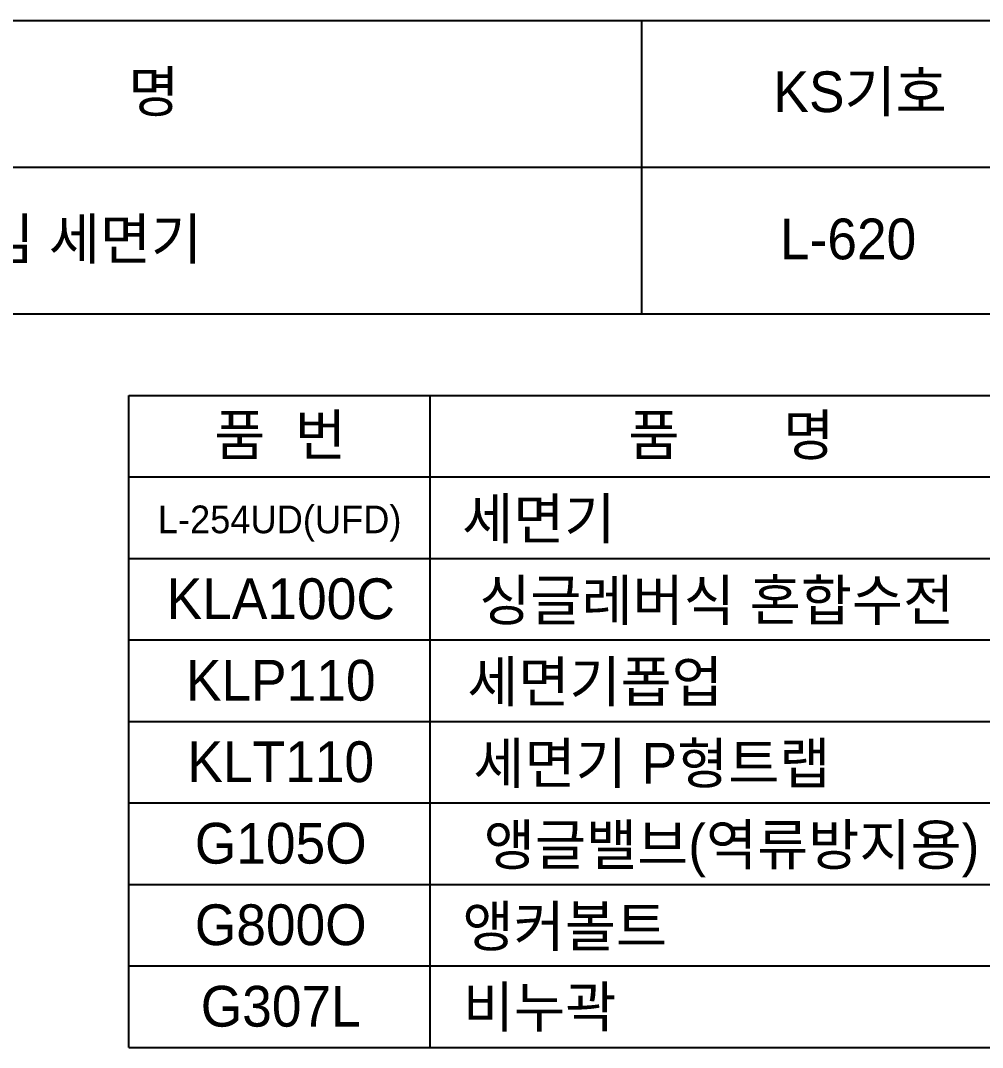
# Model space of a CAD drawing. Header units: millimetres. Extents: x 0 to 1800, y -67 to 2530.
# Drawn here: x 909 to 1499, y 1900 to 2530 of the extents above; entities that cross this region are included whole.
import ezdxf
from ezdxf.enums import TextEntityAlignment as Align

# ---------------------------------------------------------------- set-up
doc = ezdxf.new("R2010")
doc.units = ezdxf.units.MM
doc.layers.add('TEXT', color=7, linetype='Continuous')
doc.layers.add('도각라인', color=7, linetype='Continuous')
doc.styles.add('타이틀', font='H2GTRM.TTF', dxfattribs={"height": 25})

msp = doc.modelspace()

# ---------------------------------------------------------------- linework, layer by layer
at = {"layer": '도각라인'}
for p, q in [((0, 2530), (1800, 2530)), ((1290, 2350), (1290, 2530)), ((520, 2440), (1800, 2440)), ((0, 2350), (1800, 2350)), ((975, 2300), (1770, 2300)), ((975, 1900), (975, 2300)), ((1160, 1900), (1160, 2300)), ((975, 2250), (1770, 2250)), ((975, 2200), (1770, 2200)), ((975, 2150), (1770, 2150)), ((975, 2100), (1770, 2100)), ((975, 2050), (1770, 2050)), ((975, 2000), (1770, 2000)), ((975, 1950), (1770, 1950)), ((975, 1900), (1770, 1900))]:
    msp.add_line(p, q, dxfattribs=at)

# ---------------------------------------------------------------- texts
at = {"layer": 'TEXT', "style": '타이틀'}
for s, height, p in [('품             명', 25, (915.69, 2486.4)), ('KS기호', 25, (1423.85, 2486.32)), ('평면붙임 세면기', 25, (905.77, 2396)), ('L-620', 25, (1416.49, 2396)), ('품  번', 25, (1067.94, 2275.73)), ('품       명', 25, (1344.82, 2275.73)), ('세면기', 25, (1226.72, 2224.38)), ('L-254UD(UFD)', 17, (1067.64, 2223.97)), ('KLA100C', 25, (1068.33, 2175.28)), ('싱글레버식 혼합수전', 25, (1335.86, 2174.38)), ('KLP110', 25, (1068.33, 2125.28)), ('세면기폽업', 25, (1261.21, 2124.38)), ('KLT110', 25, (1068.33, 2075.28)), ('세면기 P형트랩', 25, (1296.06, 2074.38)), ('G105O', 25, (1068.33, 2025.28)), ('앵글밸브(역류방지용)', 25, (1344.97, 2024.38)), ('G800O', 25, (1068.33, 1975.28)), ('앵커볼트', 25, (1242.59, 1974.38)), ('비누곽', 25, (1227.18, 1924.85)), ('G307L', 25, (1068.33, 1925.28))]:
    msp.add_text(s, height=height, dxfattribs=at).set_placement(p, align=Align.MIDDLE_CENTER)

doc.saveas('drawing.dxf')
